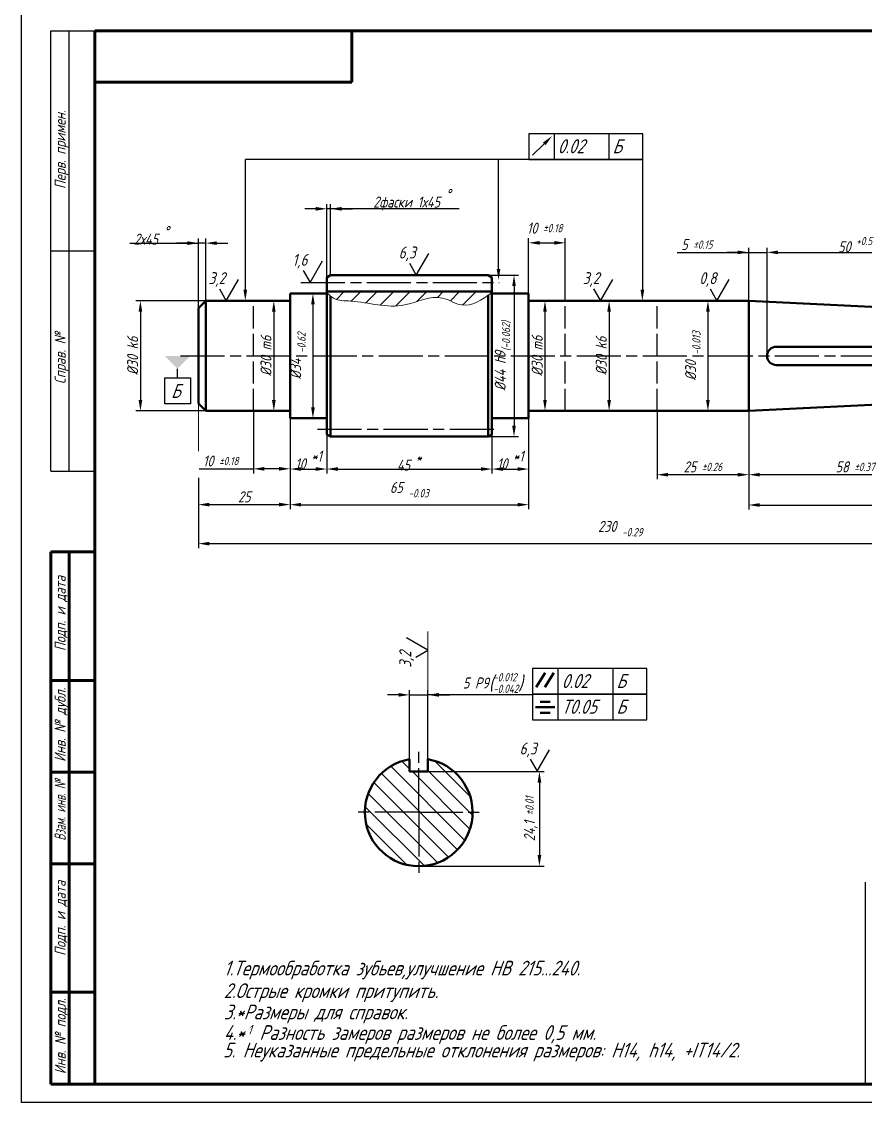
# Model space of a CAD drawing. Header units: millimetres. Extents: x 5133 to 6360, y 1254 to 2395.
# Drawn here: x 5136.1 to 5366.1, y 1253.9 to 1548.4 of the extents above; entities that cross this region are included whole.
import ezdxf
from ezdxf.enums import TextEntityAlignment as Align

# ---------------------------------------------------------------- set-up
doc = ezdxf.new("R2010")
doc.units = ezdxf.units.MM
for name, pattern in [('AM_ISO02W050', [7.5, 6, -1.5]), ('AM_ISO08W050', [18, 12, -1.5, 3, -1.5]), ('Amconstr', [9999, 9999, 0])]:
    doc.linetypes.add(name, pattern=pattern)
for name, color, linetype, lineweight in [('AM_0', 7, 'Continuous', 50), ('AM_5', 3, 'Continuous', 25), ('AM_7', 4, 'AM_ISO08W050', 25), ('AM_8', 1, 'Continuous', 25), ('AM_CL', 1, 'Amconstr', 25), ('AM_HID', 30, 'AM_ISO02W050', 25), ('AM_VIS', 7, 'Continuous', 50)]:
    doc.layers.add(name, color=color, linetype=linetype, lineweight=lineweight)
doc.styles.add('GOST', font='GOST.shx', dxfattribs={"oblique": 15})
doc.dimstyles.new('GOST', dxfattribs={"dimscale": 0, "dimtxt": 3, "dimasz": 3, "dimexe": 1.25, "dimexo": 0, "dimtad": 1, "dimtoh": 1, "dimdec": 3, "dimdsep": 46, "dimtxsty": 'GOST', "dimcen": 5, "dimadec": 3, "dimazin": 2, "dimtfac": 1, "dimtdec": 4, "dimtmove": 1, "dimatfit": 3, "dimfxl": 0, "dimtolj": 1, "dimtzin": 0, "dimarcsym": 0})

# ---------------------------------------------------------------- blocks, each defined once
blk = doc.blocks.new('*D49')
at = {"color": 0, "lineweight": -2}
for p, q in [((5209.27, 1440.27), (5209.27, 1415.47)), ((5274.27, 1440.27), (5274.27, 1415.47)), ((5212.27, 1416.72), (5271.27, 1416.72))]:
    blk.add_line(p, q, dxfattribs=at)
at = {"color": 0, "lineweight": 20}
for points in [[(5212.27, 1417.22), (5212.27, 1416.22), (5209.27, 1416.72)], [(5271.27, 1417.22), (5271.27, 1416.22), (5274.27, 1416.72)]]:
    blk.add_solid(points, dxfattribs=at)
at = {"layer": 'Defpoints', "color": 0, "lineweight": 20}
for p in [(5209.27, 1440.27), (5274.27, 1440.27), (5274.27, 1416.72)]:
    blk.add_point(p, dxfattribs=at)
at = {"color": 0, "lineweight": 20, "insert": (5241.77, 1420.82), "char_height": 3, "attachment_point": 5, "style": 'GOST'}
blk.add_mtext('\\A1;\\A1;65 \\H.75x;\\S^ -0.03;\\H1.33x; ', dxfattribs=at)
blk = doc.blocks.new('*D50')
at = {"color": 0, "lineweight": -2}
for p, q in [((5209.27, 1440.27), (5209.27, 1425.18)), ((5219.27, 1435.89), (5219.27, 1425.18)), ((5212.27, 1426.43), (5216.27, 1426.43))]:
    blk.add_line(p, q, dxfattribs=at)
at = {"color": 0, "lineweight": 20}
for points in [[(5212.27, 1426.93), (5212.27, 1425.93), (5209.27, 1426.43)], [(5216.27, 1426.93), (5216.27, 1425.93), (5219.27, 1426.43)]]:
    blk.add_solid(points, dxfattribs=at)
at = {"layer": 'Defpoints', "color": 0, "lineweight": 20}
for p in [(5209.27, 1440.27), (5219.27, 1435.89), (5219.27, 1426.43)]:
    blk.add_point(p, dxfattribs=at)
at = {"color": 0, "lineweight": 20, "insert": (5214.27, 1428.9), "char_height": 3, "attachment_point": 5, "style": 'GOST'}
blk.add_mtext('\\A1;\\A1;10 \\S*1^ ;', dxfattribs=at)
blk = doc.blocks.new('*D51')
at = {"color": 0, "lineweight": -2}
for p, q in [((5219.27, 1435.89), (5219.27, 1425.18)), ((5264.27, 1435.89), (5264.27, 1425.18)), ((5222.27, 1426.43), (5261.27, 1426.43))]:
    blk.add_line(p, q, dxfattribs=at)
at = {"color": 0, "lineweight": 20}
for points in [[(5222.27, 1426.93), (5222.27, 1425.93), (5219.27, 1426.43)], [(5261.27, 1426.93), (5261.27, 1425.93), (5264.27, 1426.43)]]:
    blk.add_solid(points, dxfattribs=at)
at = {"layer": 'Defpoints', "color": 0, "lineweight": 20}
for p in [(5219.27, 1435.89), (5264.27, 1435.89), (5264.27, 1426.43)]:
    blk.add_point(p, dxfattribs=at)
at = {"color": 0, "lineweight": 20, "insert": (5241.77, 1428.55), "char_height": 3, "attachment_point": 5, "style": 'GOST'}
blk.add_mtext('\\A1;\\A1;45 \\S*^ ;', dxfattribs=at)
blk = doc.blocks.new('*D52')
at = {"color": 0, "lineweight": -2}
for p, q in [((5274.27, 1440.27), (5274.27, 1425.18)), ((5264.27, 1435.89), (5264.27, 1425.18)), ((5267.27, 1426.43), (5271.27, 1426.43))]:
    blk.add_line(p, q, dxfattribs=at)
at = {"color": 0, "lineweight": 20}
for points in [[(5267.27, 1426.93), (5267.27, 1425.93), (5264.27, 1426.43)], [(5271.27, 1426.93), (5271.27, 1425.93), (5274.27, 1426.43)]]:
    blk.add_solid(points, dxfattribs=at)
at = {"layer": 'Defpoints', "color": 0, "lineweight": 20}
for p in [(5274.27, 1440.27), (5264.27, 1435.89), (5274.27, 1426.43)]:
    blk.add_point(p, dxfattribs=at)
at = {"color": 0, "lineweight": 20, "insert": (5269.27, 1428.9), "char_height": 3, "attachment_point": 5, "style": 'GOST'}
blk.add_mtext('\\A1;\\A1;10 \\S*1^ ;', dxfattribs=at)
blk = doc.blocks.new('*D53')
at = {"color": 0, "lineweight": -2}
for p, q in [((5209.27, 1440.27), (5209.27, 1415.49)), ((5184.27, 1424.02), (5184.27, 1415.49)), ((5187.27, 1416.74), (5206.27, 1416.74))]:
    blk.add_line(p, q, dxfattribs=at)
at = {"color": 0, "lineweight": 20}
for points in [[(5187.27, 1417.24), (5187.27, 1416.24), (5184.27, 1416.74)], [(5206.27, 1417.24), (5206.27, 1416.24), (5209.27, 1416.74)]]:
    blk.add_solid(points, dxfattribs=at)
at = {"layer": 'Defpoints', "color": 0, "lineweight": 20}
for p in [(5209.27, 1440.27), (5184.27, 1424.02), (5209.27, 1416.74)]:
    blk.add_point(p, dxfattribs=at)
at = {"color": 0, "lineweight": 20, "insert": (5196.77, 1418.86), "char_height": 3, "attachment_point": 5, "style": 'GOST'}
blk.add_mtext('\\A1;25', dxfattribs=at)
blk = doc.blocks.new('*D54')
at = {"color": 0, "lineweight": -2}
for p, q in [((5414.27, 1451.27), (5414.27, 1404.85)), ((5184.27, 1424.02), (5184.27, 1404.85)), ((5187.27, 1406.1), (5411.27, 1406.1))]:
    blk.add_line(p, q, dxfattribs=at)
at = {"color": 0, "lineweight": 20}
for points in [[(5187.27, 1406.6), (5187.27, 1405.6), (5184.27, 1406.1)], [(5411.27, 1406.6), (5411.27, 1405.6), (5414.27, 1406.1)]]:
    blk.add_solid(points, dxfattribs=at)
at = {"layer": 'Defpoints', "color": 0, "lineweight": 20}
for p in [(5414.27, 1451.27), (5184.27, 1424.02), (5414.27, 1406.1)]:
    blk.add_point(p, dxfattribs=at)
at = {"color": 0, "lineweight": 20, "insert": (5299.27, 1410.2), "char_height": 3, "attachment_point": 5, "style": 'GOST'}
blk.add_mtext('\\A1;\\A1;230 \\H.75x;\\S^ -0.29;\\H1.33x; ', dxfattribs=at)
blk = doc.blocks.new('*D55')
at = {"color": 0, "lineweight": -2}
for p, q in [((5414.27, 1451.27), (5414.27, 1415.38)), ((5334.27, 1442.27), (5334.27, 1415.38)), ((5337.27, 1416.63), (5411.27, 1416.63))]:
    blk.add_line(p, q, dxfattribs=at)
at = {"color": 0, "lineweight": 20}
for points in [[(5337.27, 1417.13), (5337.27, 1416.13), (5334.27, 1416.63)], [(5411.27, 1417.13), (5411.27, 1416.13), (5414.27, 1416.63)]]:
    blk.add_solid(points, dxfattribs=at)
at = {"layer": 'Defpoints', "color": 0, "lineweight": 20}
for p in [(5414.27, 1451.27), (5334.27, 1442.27), (5414.27, 1416.63)]:
    blk.add_point(p, dxfattribs=at)
at = {"color": 0, "lineweight": 20, "insert": (5374.27, 1418.75), "char_height": 3, "attachment_point": 5, "style": 'GOST'}
blk.add_mtext('\\A1;\\A1;80 \\H.75x;%%p0.37\\H1.33x; ', dxfattribs=at)
blk = doc.blocks.new('*D56')
at = {"color": 0, "lineweight": -2}
for p, q in [((5392.27, 1445.17), (5392.27, 1423.64)), ((5334.27, 1442.27), (5334.27, 1423.64)), ((5389.27, 1424.89), (5337.27, 1424.89))]:
    blk.add_line(p, q, dxfattribs=at)
at = {"color": 0, "lineweight": 20}
for points in [[(5337.27, 1425.39), (5337.27, 1424.39), (5334.27, 1424.89)], [(5389.27, 1425.39), (5389.27, 1424.39), (5392.27, 1424.89)]]:
    blk.add_solid(points, dxfattribs=at)
at = {"layer": 'Defpoints', "color": 0, "lineweight": 20}
for p in [(5392.27, 1445.17), (5334.27, 1442.27), (5334.27, 1424.89)]:
    blk.add_point(p, dxfattribs=at)
at = {"color": 0, "lineweight": 20, "insert": (5363.27, 1427.02), "char_height": 3, "attachment_point": 5, "style": 'GOST'}
blk.add_mtext('\\A1;\\A1;58 \\H.75x;%%p0.37\\H1.33x; ', dxfattribs=at)
blk = doc.blocks.new('*D57')
at = {"color": 0, "lineweight": -2}
for p, q in [((5314.77, 1485.47), (5334.27, 1485.47)), ((5331.27, 1485.47), (5328.27, 1485.47)), ((5334.27, 1472.27), (5334.27, 1486.72)), ((5334.27, 1485.47), (5339.27, 1485.47)), ((5334.27, 1485.47), (5339.27, 1485.47)), ((5339.27, 1457.27), (5339.27, 1486.72)), ((5342.27, 1485.47), (5345.27, 1485.47))]:
    blk.add_line(p, q, dxfattribs=at)
at = {"color": 0, "lineweight": 20}
for points in [[(5331.27, 1485.97), (5331.27, 1484.97), (5334.27, 1485.47)], [(5342.27, 1485.97), (5342.27, 1484.97), (5339.27, 1485.47)]]:
    blk.add_solid(points, dxfattribs=at)
at = {"layer": 'Defpoints', "color": 0, "lineweight": 20}
for p in [(5339.27, 1485.47), (5334.27, 1472.27), (5339.27, 1457.27)]:
    blk.add_point(p, dxfattribs=at)
at = {"color": 0, "lineweight": 20, "insert": (5320.13, 1487.59), "char_height": 3, "attachment_point": 5, "style": 'GOST'}
blk.add_mtext('\\A1;\\A1;5 \\H.75x;%%p0.15\\H1.33x; ', dxfattribs=at)
blk = doc.blocks.new('*D58')
at = {"color": 0, "lineweight": -2}
for p, q in [((5339.27, 1457.27), (5339.27, 1486.71)), ((5342.27, 1485.46), (5384.27, 1485.46)), ((5387.27, 1457.27), (5387.27, 1486.71))]:
    blk.add_line(p, q, dxfattribs=at)
at = {"color": 0, "lineweight": 20}
for points in [[(5342.27, 1485.96), (5342.27, 1484.96), (5339.27, 1485.46)], [(5384.27, 1485.96), (5384.27, 1484.96), (5387.27, 1485.46)]]:
    blk.add_solid(points, dxfattribs=at)
at = {"layer": 'Defpoints', "color": 0, "lineweight": 20}
for p in [(5387.27, 1485.46), (5339.27, 1457.27), (5387.27, 1457.27)]:
    blk.add_point(p, dxfattribs=at)
at = {"color": 0, "lineweight": 20, "insert": (5363.27, 1487.59), "char_height": 3, "attachment_point": 5, "style": 'GOST'}
blk.add_mtext('\\A1;\\A1;50 \\H.75x;\\S+0.5^ ;\\H1.33x; ', dxfattribs=at)
blk = doc.blocks.new('*D59')
at = {"color": 0, "lineweight": -2}
for p, q in [((5186.27, 1472.27), (5167.21, 1472.27)), ((5168.46, 1469.27), (5168.46, 1445.27)), ((5186.27, 1442.27), (5167.21, 1442.27))]:
    blk.add_line(p, q, dxfattribs=at)
at = {"color": 0, "lineweight": 20}
for points in [[(5167.96, 1469.27), (5168.96, 1469.27), (5168.46, 1472.27)], [(5167.96, 1445.27), (5168.96, 1445.27), (5168.46, 1442.27)]]:
    blk.add_solid(points, dxfattribs=at)
at = {"layer": 'Defpoints', "color": 0, "lineweight": 20}
for p in [(5186.27, 1472.27), (5168.46, 1442.27), (5186.27, 1442.27)]:
    blk.add_point(p, dxfattribs=at)
at = {"color": 0, "lineweight": 20, "insert": (5166.34, 1457.27), "char_height": 3, "attachment_point": 5, "rotation": 90, "style": 'GOST'}
blk.add_mtext('\\A1;\\A1;%%c30 k6 ', dxfattribs=at)
blk = doc.blocks.new('*D60')
at = {"color": 0, "lineweight": -2}
for p, q in [((5219.27, 1474.27), (5214.23, 1474.27)), ((5215.48, 1471.27), (5215.48, 1443.27)), ((5219.27, 1440.27), (5214.23, 1440.27))]:
    blk.add_line(p, q, dxfattribs=at)
at = {"color": 0, "lineweight": 20}
for points in [[(5214.98, 1471.27), (5215.98, 1471.27), (5215.48, 1474.27)], [(5214.98, 1443.27), (5215.98, 1443.27), (5215.48, 1440.27)]]:
    blk.add_solid(points, dxfattribs=at)
at = {"layer": 'Defpoints', "color": 0, "lineweight": 20}
for p in [(5219.27, 1474.27), (5215.48, 1440.27), (5219.27, 1440.27)]:
    blk.add_point(p, dxfattribs=at)
at = {"color": 0, "lineweight": 20, "insert": (5211.38, 1457.27), "char_height": 3, "attachment_point": 5, "rotation": 90, "style": 'GOST'}
blk.add_mtext('\\A1;\\A1;%%c34 \\H.75x;\\S^ -0.62;\\H1.33x; ', dxfattribs=at)
blk = doc.blocks.new('*D61')
at = {"color": 0, "lineweight": -2}
for p, q in [((5199.27, 1442.27), (5199.27, 1425.24)), ((5209.27, 1442.27), (5209.27, 1425.24)), ((5184.46, 1426.49), (5199.27, 1426.49)), ((5206.27, 1426.49), (5202.27, 1426.49))]:
    blk.add_line(p, q, dxfattribs=at)
at = {"color": 0, "lineweight": 20}
for points in [[(5202.27, 1426.99), (5202.27, 1425.99), (5199.27, 1426.49)], [(5206.27, 1426.99), (5206.27, 1425.99), (5209.27, 1426.49)]]:
    blk.add_solid(points, dxfattribs=at)
at = {"layer": 'Defpoints', "color": 0, "lineweight": 20}
for p in [(5199.27, 1442.27), (5209.27, 1442.27), (5199.27, 1426.49)]:
    blk.add_point(p, dxfattribs=at)
at = {"color": 0, "lineweight": 20, "insert": (5190.34, 1428.61), "char_height": 3, "attachment_point": 5, "style": 'GOST'}
blk.add_mtext('\\A1;\\A1;10 \\H.75x;%%p0.18\\H1.33x; ', dxfattribs=at)
blk = doc.blocks.new('*D62')
at = {"color": 0, "lineweight": -2}
for p, q in [((5209.27, 1472.27), (5203.57, 1472.27)), ((5204.82, 1469.27), (5204.82, 1445.27)), ((5209.27, 1442.27), (5203.57, 1442.27))]:
    blk.add_line(p, q, dxfattribs=at)
at = {"color": 0, "lineweight": 20}
for points in [[(5204.32, 1469.27), (5205.32, 1469.27), (5204.82, 1472.27)], [(5204.32, 1445.27), (5205.32, 1445.27), (5204.82, 1442.27)]]:
    blk.add_solid(points, dxfattribs=at)
at = {"layer": 'Defpoints', "color": 0, "lineweight": 20}
for p in [(5209.27, 1472.27), (5204.82, 1442.27), (5209.27, 1442.27)]:
    blk.add_point(p, dxfattribs=at)
at = {"color": 0, "lineweight": 20, "insert": (5202.69, 1457.27), "char_height": 3, "attachment_point": 5, "rotation": 90, "style": 'GOST'}
blk.add_mtext('\\A1;\\A1;%%c30 m6 ', dxfattribs=at)
blk = doc.blocks.new('*D64')
at = {"color": 0, "lineweight": -2}
for p, q in [((5274.27, 1472.27), (5279.98, 1472.27)), ((5278.73, 1469.27), (5278.73, 1445.27)), ((5274.27, 1442.27), (5279.98, 1442.27))]:
    blk.add_line(p, q, dxfattribs=at)
at = {"color": 0, "lineweight": 20}
for points in [[(5278.23, 1469.27), (5279.23, 1469.27), (5278.73, 1472.27)], [(5278.23, 1445.27), (5279.23, 1445.27), (5278.73, 1442.27)]]:
    blk.add_solid(points, dxfattribs=at)
at = {"layer": 'Defpoints', "color": 0, "lineweight": 20}
for p in [(5274.27, 1472.27), (5274.27, 1442.27), (5278.73, 1442.27)]:
    blk.add_point(p, dxfattribs=at)
at = {"color": 0, "lineweight": 20, "insert": (5276.6, 1457.27), "char_height": 3, "attachment_point": 5, "rotation": 90, "style": 'GOST'}
blk.add_mtext('\\A1;\\A1;%%c30 m6 ', dxfattribs=at)
blk = doc.blocks.new('*D63')
at = {"color": 0, "lineweight": -2}
for p, q in [((5274.27, 1474.27), (5274.27, 1489.32)), ((5277.27, 1488.07), (5281.27, 1488.07)), ((5284.27, 1472.27), (5284.27, 1489.32))]:
    blk.add_line(p, q, dxfattribs=at)
at = {"color": 0, "lineweight": 20}
for points in [[(5277.27, 1488.57), (5277.27, 1487.57), (5274.27, 1488.07)], [(5281.27, 1488.57), (5281.27, 1487.57), (5284.27, 1488.07)]]:
    blk.add_solid(points, dxfattribs=at)
at = {"layer": 'Defpoints', "color": 0, "lineweight": 20}
for p in [(5284.27, 1488.07), (5274.27, 1474.27), (5284.27, 1472.27)]:
    blk.add_point(p, dxfattribs=at)
at = {"color": 0, "lineweight": 20, "insert": (5278.65, 1492.07), "char_height": 3, "attachment_point": 5, "style": 'GOST'}
blk.add_mtext('\\A1;\\A1;10 \\H.75x;%%p0.18\\H1.33x; ', dxfattribs=at)
blk = doc.blocks.new('*D66')
at = {"color": 0, "lineweight": -2}
for p, q in [((5309.27, 1442.27), (5309.27, 1423.64)), ((5334.27, 1442.27), (5334.27, 1423.64)), ((5331.27, 1424.89), (5312.27, 1424.89))]:
    blk.add_line(p, q, dxfattribs=at)
at = {"color": 0, "lineweight": 20}
for points in [[(5312.27, 1425.39), (5312.27, 1424.39), (5309.27, 1424.89)], [(5331.27, 1425.39), (5331.27, 1424.39), (5334.27, 1424.89)]]:
    blk.add_solid(points, dxfattribs=at)
at = {"layer": 'Defpoints', "color": 0, "lineweight": 20}
for p in [(5309.27, 1442.27), (5334.27, 1442.27), (5309.27, 1424.89)]:
    blk.add_point(p, dxfattribs=at)
at = {"color": 0, "lineweight": 20, "insert": (5321.77, 1427.02), "char_height": 3, "attachment_point": 5, "style": 'GOST'}
blk.add_mtext('\\A1;\\A1;25 \\H.75x;%%p0.26\\H1.33x; ', dxfattribs=at)
blk = doc.blocks.new('*D67')
at = {"color": 0, "lineweight": -2}
for p, q in [((5284.27, 1472.27), (5297.46, 1472.27)), ((5296.21, 1469.27), (5296.21, 1445.27)), ((5284.27, 1442.27), (5297.46, 1442.27))]:
    blk.add_line(p, q, dxfattribs=at)
at = {"color": 0, "lineweight": 20}
for points in [[(5295.71, 1469.27), (5296.71, 1469.27), (5296.21, 1472.27)], [(5295.71, 1445.27), (5296.71, 1445.27), (5296.21, 1442.27)]]:
    blk.add_solid(points, dxfattribs=at)
at = {"layer": 'Defpoints', "color": 0, "lineweight": 20}
for p in [(5284.27, 1472.27), (5284.27, 1442.27), (5296.21, 1442.27)]:
    blk.add_point(p, dxfattribs=at)
at = {"color": 0, "lineweight": 20, "insert": (5294.08, 1457.27), "char_height": 3, "attachment_point": 5, "rotation": 90, "style": 'GOST'}
blk.add_mtext('\\A1;\\A1;%%c30 k6 ', dxfattribs=at)
blk = doc.blocks.new('*D68')
at = {"color": 0, "lineweight": -2}
for p, q in [((5334.27, 1472.27), (5321.89, 1472.27)), ((5323.14, 1469.27), (5323.14, 1445.27)), ((5334.27, 1442.27), (5321.89, 1442.27))]:
    blk.add_line(p, q, dxfattribs=at)
at = {"color": 0, "lineweight": 20}
for points in [[(5322.64, 1469.27), (5323.64, 1469.27), (5323.14, 1472.27)], [(5322.64, 1445.27), (5323.64, 1445.27), (5323.14, 1442.27)]]:
    blk.add_solid(points, dxfattribs=at)
at = {"layer": 'Defpoints', "color": 0, "lineweight": 20}
for p in [(5334.27, 1472.27), (5323.14, 1442.27), (5334.27, 1442.27)]:
    blk.add_point(p, dxfattribs=at)
at = {"color": 0, "lineweight": 20, "insert": (5319.04, 1457.27), "char_height": 3, "attachment_point": 5, "rotation": 90, "style": 'GOST'}
blk.add_mtext('\\A1;\\A1;%%c30 \\H.75x;\\S^ -0.013;\\H1.33x; ', dxfattribs=at)
blk = doc.blocks.new('*D73')
at = {"color": 0, "lineweight": -2}
for p, q in [((5263.27, 1479.27), (5271.54, 1479.27)), ((5270.29, 1476.27), (5270.29, 1438.27)), ((5263.27, 1435.27), (5271.54, 1435.27))]:
    blk.add_line(p, q, dxfattribs=at)
at = {"color": 0, "lineweight": 20}
for points in [[(5269.79, 1476.27), (5270.79, 1476.27), (5270.29, 1479.27)], [(5269.79, 1438.27), (5270.79, 1438.27), (5270.29, 1435.27)]]:
    blk.add_solid(points, dxfattribs=at)
at = {"layer": 'Defpoints', "color": 0, "lineweight": 20}
for p in [(5263.27, 1479.27), (5263.27, 1435.27), (5270.29, 1435.27)]:
    blk.add_point(p, dxfattribs=at)
at = {"color": 0, "lineweight": 20, "insert": (5267.14, 1457.27), "char_height": 3, "attachment_point": 5, "rotation": 90, "style": 'GOST'}
blk.add_mtext('\\A1;\\A1;%%c44 h9\\H.75x;\\S^ (-0.062);\\H1.33x;\\H1.67x; \\H.60x; ', dxfattribs=at)
blk = doc.blocks.new('*D74')
at = {"color": 0, "lineweight": -2}
for p, q in [((5216.27, 1497.34), (5213.27, 1497.34)), ((5219.27, 1478.66), (5219.27, 1498.59)), ((5220.27, 1497.34), (5219.27, 1497.34)), ((5220.27, 1497.34), (5219.27, 1497.34)), ((5220.27, 1479.27), (5220.27, 1498.59)), ((5255.35, 1497.34), (5220.27, 1497.34)), ((5223.27, 1497.34), (5226.27, 1497.34))]:
    blk.add_line(p, q, dxfattribs=at)
at = {"color": 0, "lineweight": 20}
for points in [[(5216.27, 1497.84), (5216.27, 1496.84), (5219.27, 1497.34)], [(5223.27, 1497.84), (5223.27, 1496.84), (5220.27, 1497.34)]]:
    blk.add_solid(points, dxfattribs=at)
at = {"layer": 'Defpoints', "color": 0, "lineweight": 20}
for p in [(5219.27, 1497.34), (5219.27, 1478.66), (5220.27, 1479.27)]:
    blk.add_point(p, dxfattribs=at)
at = {"color": 0, "lineweight": 20, "insert": (5242.48, 1499.84), "char_height": 3, "attachment_point": 5, "style": 'GOST'}
blk.add_mtext('\\A1;\\A1;2фаски 1х45 \\S°^ ;', dxfattribs=at)
blk = doc.blocks.new('*D75')
at = {"color": 0, "lineweight": -2}
for p, q in [((5165.56, 1487.99), (5184.27, 1487.99)), ((5181.27, 1487.99), (5178.27, 1487.99)), ((5184.27, 1470.27), (5184.27, 1489.24)), ((5186.27, 1487.99), (5184.27, 1487.99)), ((5186.27, 1487.99), (5184.27, 1487.99)), ((5186.27, 1472.27), (5186.27, 1489.24)), ((5189.27, 1487.99), (5192.27, 1487.99))]:
    blk.add_line(p, q, dxfattribs=at)
at = {"color": 0, "lineweight": 20}
for points in [[(5181.27, 1488.49), (5181.27, 1487.49), (5184.27, 1487.99)], [(5189.27, 1488.49), (5189.27, 1487.49), (5186.27, 1487.99)]]:
    blk.add_solid(points, dxfattribs=at)
at = {"layer": 'Defpoints', "color": 0, "lineweight": 20}
for p in [(5184.27, 1487.99), (5184.27, 1470.27), (5186.27, 1472.27)]:
    blk.add_point(p, dxfattribs=at)
at = {"color": 0, "lineweight": 20, "insert": (5171.46, 1490.12), "char_height": 3, "attachment_point": 5, "style": 'GOST'}
blk.add_mtext('\\A1;\\A1;2х45 \\S°^ ;', dxfattribs=at)
blk = doc.blocks.new('*D76')
at = {"color": 0, "lineweight": -2}
for p, q in [((5246.82, 1344), (5278.47, 1344)), ((5277.22, 1341), (5277.22, 1321.22)), ((5244.32, 1318.22), (5278.47, 1318.22))]:
    blk.add_line(p, q, dxfattribs=at)
at = {"color": 0, "lineweight": 20}
for points in [[(5276.72, 1341), (5277.72, 1341), (5277.22, 1344)], [(5276.72, 1321.22), (5277.72, 1321.22), (5277.22, 1318.22)]]:
    blk.add_solid(points, dxfattribs=at)
at = {"layer": 'Defpoints', "color": 0, "lineweight": 20}
for p in [(5246.82, 1344), (5244.32, 1318.22), (5277.22, 1318.22)]:
    blk.add_point(p, dxfattribs=at)
at = {"color": 0, "lineweight": 20, "insert": (5274.87, 1331.11), "char_height": 3, "attachment_point": 5, "rotation": 90, "style": 'GOST'}
blk.add_mtext('\\A1;\\A1;24,1 \\H.75x;%%p0.01\\H1.33x; ', dxfattribs=at)
blk = doc.blocks.new('*D77')
at = {"color": 0, "lineweight": -2}
for p, q in [((5238.82, 1364.9), (5235.82, 1364.9)), ((5241.82, 1347.36), (5241.82, 1366.15)), ((5241.82, 1364.9), (5246.82, 1364.9)), ((5241.82, 1364.9), (5246.82, 1364.9)), ((5246.82, 1347.36), (5246.82, 1366.15)), ((5275.27, 1364.9), (5246.82, 1364.9)), ((5249.82, 1364.9), (5252.82, 1364.9))]:
    blk.add_line(p, q, dxfattribs=at)
at = {"color": 0, "lineweight": 20}
for points in [[(5238.82, 1365.4), (5238.82, 1364.4), (5241.82, 1364.9)], [(5249.82, 1365.4), (5249.82, 1364.4), (5246.82, 1364.9)]]:
    blk.add_solid(points, dxfattribs=at)
at = {"layer": 'Defpoints', "color": 0, "lineweight": 20}
for p in [(5246.82, 1364.9), (5241.82, 1347.36), (5246.82, 1347.36)]:
    blk.add_point(p, dxfattribs=at)
at = {"color": 0, "lineweight": 20, "insert": (5264.5, 1368.13), "char_height": 3, "attachment_point": 5, "style": 'GOST'}
blk.add_mtext('\\A1;\\A1;5 P9\\H1.33x;(\\H.75x;\\H.75x;\\S-0.012^ -0.042;\\H1.33x;\\H1.33x;)\\H.75x; ', dxfattribs=at)

msp = doc.modelspace()

# ---------------------------------------------------------------- hatches: boundary and pattern name
at = {"lineweight": 20}
h = msp.add_hatch(dxfattribs=at)
h.set_pattern_fill('ANSI31', color=5, style=0)
h.set_pattern_definition([(45, (0, 22.4473), (-2.245064, 2.245064), [])])
edge = h.paths.add_edge_path()
edge.add_spline(control_points=[(5219.2708, 1474.46406), (5219.85899, 1473.91418), (5221.62069, 1472.26725), (5229.32828, 1472.36514), (5238.97098, 1469.01629), (5249.29283, 1474.87301), (5257.05998, 1469.50399), (5261.51373, 1472.58423), (5264.2708, 1474.49103)], knot_values=[0, 0, 0, 0, 2.355667905, 7.05549437, 21.766303872, 32.337674532, 37.836424027, 46.771728753, 46.771728753, 46.771728753, 46.771728753], degree=3, periodic=0)
edge.add_line((5264.2708, 1474.49103), (5264.2708, 1474.77297))
edge.add_line((5264.2708, 1474.77297), (5219.2708, 1474.77297))
edge.add_line((5219.2708, 1474.77297), (5219.2708, 1474.46406))
h = msp.add_hatch(dxfattribs=at)
h.set_pattern_fill('ANSI31', color=5, angle=90, style=0)
h.set_pattern_definition([(135, (-342.6384, -582.7567), (-2.245064, -2.245064), [])])
h.paths.add_polyline_path([(5246.82414, 1347.35998), (5246.82414, 1343.99518), (5244.32414, 1343.99518), (5244.32414, 1332.89518), (5259.00339, 1332.89518, 0.364930385)])
h.paths.add_polyline_path([(5229.64488, 1332.89518), (5244.32414, 1332.89518), (5244.32414, 1343.99518), (5241.82414, 1343.99518), (5241.82414, 1347.35998, 0.364930385)])
h.paths.add_polyline_path([(5244.32414, 1332.89518), (5229.64488, 1332.89518, 0.414213562), (5244.32414, 1318.21593)])
h.paths.add_polyline_path([(5244.32414, 1332.89518), (5244.32414, 1318.21593, 0.414213562), (5259.00339, 1332.89518)])

# ---------------------------------------------------------------- linework, layer by layer
at = {"color": 1, "lineweight": 25}
for p, q in [((5136.07034, 1253.85127), (5136.07034, 1550.85127)), ((5556.07034, 1253.85127), (5136.07034, 1253.85127))]:
    msp.add_line(p, q, dxfattribs=at)
at = {"color": 7, "lineweight": 30}
for p, q in [((5144.07034, 1545.85127), (5156.07034, 1545.85127)), ((5144.07034, 1425.85127), (5144.07034, 1545.85127)), ((5149.07034, 1425.85127), (5149.07034, 1545.85127)), ((5156.07034, 1545.85127), (5156.07034, 1425.85127)), ((5144.07034, 1485.85127), (5156.07034, 1485.85127)), ((5144.07034, 1425.85127), (5156.07034, 1425.85127)), ((5366.07034, 1258.85735), (5366.07034, 1313.85735))]:
    msp.add_line(p, q, dxfattribs=at)
at = {"color": 7, "lineweight": 60}
for p, q in [((5156.07034, 1258.85127), (5156.07034, 1545.85127)), ((5156.07034, 1545.85127), (5551.07034, 1545.85127)), ((5226.07034, 1545.85127), (5226.07034, 1531.85127)), ((5226.07034, 1531.85127), (5156.07034, 1531.85127)), ((5156.07034, 1403.85127), (5144.07034, 1403.85127)), ((5144.07034, 1258.85127), (5144.07034, 1403.85127)), ((5149.07034, 1258.85127), (5149.07034, 1403.85127)), ((5156.07034, 1403.85127), (5156.07034, 1258.85127)), ((5156.07034, 1368.85127), (5144.07034, 1368.85127)), ((5156.07034, 1343.85127), (5144.07034, 1343.85127)), ((5156.07034, 1318.85127), (5144.07034, 1318.85127)), ((5156.07034, 1283.85127), (5144.07034, 1283.85127)), ((5156.07034, 1258.85127), (5144.07034, 1258.85127)), ((5551.07034, 1258.85127), (5156.07034, 1258.85127))]:
    msp.add_line(p, q, dxfattribs=at)
at = {"color": 1, "linetype": 'Continuous', "lineweight": 25}
for p, q in [((5243.66191, 1479.27297), (5247.03941, 1485.12297)), ((5214.70254, 1477.27297), (5218.08004, 1483.12297)), ((5241.78552, 1482.52297), (5243.66191, 1479.27297)), ((5212.82615, 1480.52297), (5214.70254, 1477.27297)), ((5189.96716, 1475.52297), (5191.84355, 1472.27297)), ((5191.84355, 1472.27297), (5195.22105, 1478.12297)), ((5291.97123, 1475.52297), (5293.84762, 1472.27297)), ((5293.84762, 1472.27297), (5297.22512, 1478.12297)), ((5323.72136, 1475.52297), (5325.59775, 1472.27297)), ((5325.59775, 1472.27297), (5328.97525, 1478.12297)), ((5246.82414, 1377.0819), (5240.97413, 1380.4594)), ((5243.57413, 1375.20551), (5246.82414, 1377.0819)), ((5276.61071, 1344.09885), (5279.98821, 1349.94885)), ((5274.73432, 1347.34885), (5276.61071, 1344.09885))]:
    msp.add_line(p, q, dxfattribs=at)
at = {"color": 5, "lineweight": 20}
for p, q in [((5184.2708, 1444.27297), (5184.2708, 1431.33988)), ((5246.82414, 1347.35998), (5246.82414, 1382.19756))]:
    msp.add_line(p, q, dxfattribs=at)
msp.add_spline([(5219.2708, 1474.46406), (5221.1175, 1473.00156), (5225.74635, 1472.1879), (5240.4197, 1471.13868), (5250.82198, 1473.02186), (5255.98821, 1471.13868), (5264.2708, 1474.49103)], degree=3, dxfattribs=at)
at = {"layer": 'AM_0', "color": 5, "lineweight": 25}
msp.add_line((5275.35721, 1511.9227), (5278.54887, 1515.05386), dxfattribs=at)
at = {"layer": 'AM_0', "color": 3, "lineweight": 25}
for p, q in [((5197.06324, 1474.89562), (5197.06324, 1510.77179)), ((5266.07153, 1480.9515), (5266.07153, 1510.77179)), ((5305.42253, 1474.87056), (5305.42253, 1510.77179))]:
    msp.add_line(p, q, dxfattribs=at)
at = {"layer": 'AM_0', "color": 5, "lineweight": 25}
msp.add_solid([(5278.90242, 1514.70031), (5278.19532, 1515.40742), (5280.67019, 1517.17518)], dxfattribs=at)
at = {"layer": 'AM_0', "color": 3, "lineweight": 25}
for points in [[(5265.57153, 1480.9515), (5266.57153, 1480.9515), (5266.07153, 1477.9515)], [(5196.53861, 1475.27297), (5197.53861, 1475.27297), (5197.03861, 1472.27297)], [(5304.77983, 1475.27297), (5305.77983, 1475.27297), (5305.27983, 1472.27297)]]:
    msp.add_solid(points, dxfattribs=at)
at = {"layer": 'AM_5', "color": 5}
for p, q in [((5274.29357, 1517.77179), (5274.29357, 1510.77179)), ((5305.42253, 1517.77179), (5274.29357, 1517.77179)), ((5281.29357, 1510.77179), (5281.29357, 1517.77179)), ((5296.25702, 1510.77179), (5296.25702, 1517.77179)), ((5305.42253, 1510.77179), (5305.42253, 1517.77179)), ((5305.42253, 1510.77179), (5274.29357, 1510.77179)), ((5274.29357, 1510.77179), (5305.42253, 1510.77179)), ((5178.58435, 1453.46276), (5178.58435, 1453.77297)), ((5178.58435, 1451.24138), (5178.58435, 1453.46276)), ((5175.08435, 1451.24138), (5182.08435, 1451.24138)), ((5175.08435, 1444.24138), (5175.08435, 1451.24138)), ((5182.08435, 1451.24138), (5182.08435, 1444.24138)), ((5182.08435, 1444.24138), (5175.08435, 1444.24138)), ((5275.37109, 1372.05075), (5275.37109, 1365.05075)), ((5306.50006, 1372.05075), (5275.37109, 1372.05075)), ((5282.37109, 1365.05075), (5282.37109, 1372.05075)), ((5297.33455, 1365.05075), (5297.33455, 1372.05075)), ((5306.50006, 1365.05075), (5306.50006, 1372.05075)), ((5275.37109, 1365.05075), (5275.37109, 1358.05075)), ((5306.50006, 1365.05075), (5275.37109, 1365.05075)), ((5275.37109, 1365.05075), (5306.50006, 1365.05075)), ((5282.37109, 1358.05075), (5282.37109, 1365.05075)), ((5297.33455, 1358.05075), (5297.33455, 1365.05075)), ((5306.50006, 1358.05075), (5306.50006, 1365.05075)), ((5275.37109, 1358.05075), (5306.50006, 1358.05075))]:
    msp.add_line(p, q, dxfattribs=at)
msp.add_trace([(5175.08435, 1457.27297), (5178.58435, 1453.77297), (5182.08435, 1457.27297)], dxfattribs=at)
at = {"layer": 'AM_7'}
for p, q in [((5212.19446, 1477.27297), (5266.21743, 1477.27297)), ((5179.40432, 1457.27297), (5417.32347, 1457.27297)), ((5216.75453, 1437.27297), (5266.21743, 1437.27297)), ((5244.32414, 1332.89518), (5244.32414, 1350.89518)), ((5244.32414, 1332.89518), (5226.32414, 1332.89518)), ((5244.32414, 1332.89518), (5244.32414, 1314.89518)), ((5244.32414, 1332.89518), (5262.32414, 1332.89518))]:
    msp.add_line(p, q, dxfattribs=at)
at = {"layer": 'AM_CL', "color": 3}
msp.add_line((5305.42253, 1510.77179), (5197.06324, 1510.77179), dxfattribs=at)
at = {"layer": 'AM_HID'}
for p, q in [((5199.2708, 1442.27297), (5199.2708, 1472.27297)), ((5284.2708, 1442.27297), (5284.2708, 1472.27297)), ((5309.2708, 1442.27297), (5309.2708, 1472.27297))]:
    msp.add_line(p, q, dxfattribs=at)
at = {"layer": 'AM_VIS'}
for p, q in [((5219.2708, 1478.6582), (5220.2708, 1479.27297)), ((5219.2708, 1435.88774), (5219.2708, 1478.6582)), ((5263.2708, 1479.27297), (5220.2708, 1479.27297)), ((5263.2708, 1479.27297), (5264.2708, 1478.6582)), ((5264.2708, 1476.2254), (5264.2708, 1478.6582)), ((5219.2708, 1475.32613), (5219.2708, 1476.2254)), ((5264.2708, 1475.32613), (5264.2708, 1476.2254)), ((5209.2708, 1440.27297), (5209.2708, 1474.27297)), ((5209.2708, 1474.27297), (5219.2708, 1474.27297)), ((5219.2708, 1474.77297), (5264.2708, 1474.77297)), ((5220.2708, 1473.5752), (5220.2708, 1435.27297)), ((5263.2708, 1473.80363), (5263.2708, 1435.27297)), ((5264.2708, 1475.32613), (5264.2708, 1435.88774)), ((5264.2708, 1474.27297), (5274.2708, 1474.27297)), ((5274.2708, 1474.27297), (5274.2708, 1440.27297)), ((5184.2708, 1470.27297), (5186.2708, 1472.27297)), ((5184.2708, 1444.27297), (5184.2708, 1470.27297)), ((5186.2708, 1442.27297), (5186.2708, 1472.27297)), ((5186.2708, 1472.27297), (5209.2708, 1472.27297)), ((5274.2708, 1472.27297), (5334.2708, 1472.27297)), ((5334.2708, 1442.27297), (5334.2708, 1472.27297)), ((5334.2708, 1472.27297), (5392.2708, 1469.37297)), ((5186.2708, 1442.27297), (5184.2708, 1444.27297)), ((5392.2708, 1445.17297), (5334.2708, 1442.27297)), ((5209.2708, 1442.27297), (5186.2708, 1442.27297)), ((5219.2708, 1440.27297), (5209.2708, 1440.27297)), ((5274.2708, 1440.27297), (5264.2708, 1440.27297)), ((5334.2708, 1442.27297), (5274.2708, 1442.27297)), ((5219.2708, 1435.88774), (5220.2708, 1435.27297)), ((5263.2708, 1435.27297), (5220.2708, 1435.27297)), ((5263.2708, 1435.27297), (5264.2708, 1435.88774)), ((5278.75742, 1370.86197), (5276.31463, 1366.97673)), ((5281.16259, 1370.86197), (5278.71979, 1366.97673)), ((5276.13397, 1361.52561), (5281.42712, 1361.52561)), ((5277.45106, 1363.01137), (5280.11002, 1363.01137)), ((5277.45106, 1360.03984), (5280.11002, 1360.03984)), ((5241.82414, 1343.99518), (5241.82414, 1347.35998)), ((5246.82414, 1347.35998), (5246.82414, 1343.99518)), ((5246.82414, 1343.99518), (5241.82414, 1343.99518))]:
    msp.add_line(p, q, dxfattribs=at)
msp.add_lwpolyline([(5339.2708, 1457.27297), (5339.2708, 1457.27297, 0.414213562), (5341.7708, 1454.77297), (5384.7708, 1454.77297, 0.414213562), (5387.2708, 1457.27297), (5387.2708, 1457.27297, 0.414213562), (5384.7708, 1459.77297), (5341.7708, 1459.77297, 0.414213562)], format="xyb", close=True, dxfattribs=at)
msp.add_arc((5244.32414, 1332.89518), 14.67925, 99.8057506, 80.1942494, dxfattribs=at)

# ---------------------------------------------------------------- texts
at = {"lineweight": 20, "style": 'GOST', "oblique": 15}
for s, p in [('Перв. примен.', (5148.07034, 1513.42177)), ('Справ. №', (5148.07034, 1456.62352)), ('Подп. и дата', (5148.07034, 1387.06411)), ('Инв. № дубл.', (5148.07034, 1356.73161)), ('Подп. и дата', (5148.07034, 1304.01488)), ('Инв. № подл.', (5148.12258, 1271.86388))]:
    msp.add_text(s, height=3, rotation=90, dxfattribs=at).set_placement(p, align=Align.CENTER)
at = {"color": 1, "linetype": 'Continuous', "lineweight": 25, "style": 'GOST', "oblique": 15}
for s, p in [('1,6', (5209.90164, 1481.82297)), ('6,3', (5238.861, 1483.82297)), ('3,2', (5187.04265, 1476.82297)), ('3,2', (5289.04672, 1476.82297)), ('0,8', (5320.79684, 1476.82297)), ('6,3', (5271.80981, 1348.64885))]:
    msp.add_text(s, height=3.25, dxfattribs=at).set_placement(p)
msp.add_text('3,2', height=3.25, rotation=90, dxfattribs=at).set_placement((5242.27413, 1372.30769))
at = {"lineweight": 20, "style": 'GOST', "oblique": 15, "width": 0.8}
msp.add_text('Взам. инв. №', height=3, rotation=90, dxfattribs=at).set_placement((5148.07034, 1333.48072), align=Align.CENTER)
at = {"layer": 'AM_8', "color": 5, "style": 'GOST', "oblique": 20}
for s, height, p in [('0.02', 3.830774, (5282.16793, 1512.46673)), ('Б', 3.83077, (5297.13139, 1512.46673)), ('Б', 3.83077, (5176.81438, 1445.80677)), ('0.02', 3.830774, (5283.24546, 1366.74568)), ('Б', 3.83077, (5298.20892, 1366.74568)), ('Т0.05', 3.830774, (5283.24546, 1359.74568)), ('Б', 3.83077, (5298.20892, 1359.74568)), ('1.Термообработка зубьев,улучшение НВ 215...240.', 4.0223128, (5191.16274, 1288.43123)), ('2.Острые кромки притупить.', 4.0223128, (5191.16274, 1282.27681)), ('3.*Размеры для справок.', 4.0223128, (5191.16274, 1276.47739)), ('4.*  Разность замеров размеров не более 0,5 мм.', 4.0223128, (5191.16274, 1270.87003)), ('1', 2.6145, (5197.64198, 1272.36976)), ('5. Неуказанные предельные отклонения размеров: H14, h14, +IT14/2.', 4.0223128, (5190.9376, 1266.08537))]:
    msp.add_text(s, height=height, dxfattribs=at).set_placement(p)

# ---------------------------------------------------------------- dimensions: what is measured, and where the dimension line sits
at = {"color": 5, "lineweight": 20}
for base, p1, p2, text, picture, middle in [((5219.2708, 1497.34022), (5220.2708, 1479.27297), (5219.2708, 1478.6582), '\\A1;2фаски 1х45 \\S°^ ;', '*D74', (5242.47674, 1497.95273)), ((5184.2708, 1487.99416), (5186.2708, 1472.27297), (5184.2708, 1470.27297), '\\A1;2х45 \\S°^ ;', '*D75', (5171.45756, 1488.42021)), ((5339.2708, 1485.46784), (5334.2708, 1472.27297), (5339.2708, 1457.27297), '\\A1;5 \\H.75x;%%p0.15\\H1.33x; ', '*D57', (5320.12574, 1485.34564)), ((5199.2708, 1426.48876), (5209.2708, 1442.27297), (5199.2708, 1442.27297), '\\A1;10 \\H.75x;%%p0.18\\H1.33x; ', '*D61', (5190.34056, 1426.11508)), ((5246.82414, 1364.89575), (5241.82414, 1347.35998), (5246.82414, 1347.35998), '\\A1;<> P9\\H1.33x;(\\H.75x;\\H.75x;\\S-0.012^ -0.042;\\H1.33x;\\H1.33x;)\\H.75x; ', '*D77', (5264.50498, 1364.99806))]:
    dim = msp.add_linear_dim(base=base, p1=p1, p2=p2, text=text, dimstyle='GOST', override={"dimscale": 1, "dimgap": 0.625, "dimlfac": 1, "dimsah": 1, "dimse1": 0, "dimse2": 0, "dimsd1": 0, "dimsd2": 0, "dimtmove": 1}, dxfattribs=at)
    dim.commit()
    dim.dimension.update_dxf_attribs({"geometry": picture, "text_midpoint": middle, "dimtype": 160})
for base, p1, p2, angle, text, override, picture, middle in [((5284.2708, 1488.07282), (5274.2708, 1474.27297), (5284.2708, 1472.27297), 180, '\\A1;10 \\H.75x;%%p0.18\\H1.33x; ', {"dimscale": 1, "dimgap": 0.625, "dimlfac": 1, "dimsah": 1, "dimse1": 0, "dimse2": 0, "dimsd1": 0, "dimsd2": 0, "dimtmove": 1}, '*D63', (5278.6458, 1489.9473)), ((5270.29251, 1435.27297), (5263.2708, 1479.27297), (5263.2708, 1435.27297), 90, '\\A1;%%c44 h9\\H.75x;\\S^ (-0.062);\\H1.33x;\\H1.67x; \\H.60x; ', {"dimscale": 1, "dimgap": 2.6, "dimlfac": 1, "dimsah": 1, "dimse1": 0, "dimse2": 0, "dimsd1": 0, "dimsd2": 0, "dimtmove": 1}, '*D73', (5272.24356, 1457.27297))]:
    dim = msp.add_linear_dim(base=base, p1=p1, p2=p2, angle=angle, text=text, dimstyle='GOST', override=override, dxfattribs=at)
    dim.commit()
    dim.dimension.update_dxf_attribs({"geometry": picture, "text_midpoint": middle, "dimtype": 160})
for base, p1, p2, text, override, picture, middle in [((5387.2708, 1485.46386), (5339.2708, 1457.27297), (5387.2708, 1457.27297), '\\A1;50 \\H.75x;\\S+0.5^ ;\\H1.33x; ', {"dimscale": 1, "dimgap": 0.625, "dimlfac": 1, "dimsah": 1, "dimse1": 0, "dimse2": 0, "dimsd1": 0, "dimsd2": 0, "dimtmove": 1}, '*D58', (5363.2708, 1487.58886)), ((5414.2708, 1406.10101), (5184.2708, 1424.02276), (5414.2708, 1451.27297), '\\A1;<> \\H.75x;\\S^ -0.29;\\H1.33x; ', {"dimscale": 1, "dimgap": 2.6, "dimlfac": 1, "dimsah": 1, "dimse1": 0, "dimse2": 0, "dimsd1": 0, "dimsd2": 0, "dimtmove": 1}, '*D54', (5299.2708, 1410.20131)), ((5414.2708, 1416.62786), (5334.2708, 1442.27297), (5414.2708, 1451.27297), '\\A1;80 \\H.75x;%%p0.37\\H1.33x; ', {"dimscale": 1, "dimgap": 0.625, "dimlfac": 1, "dimsah": 1, "dimse1": 0, "dimse2": 0, "dimsd1": 0, "dimsd2": 0, "dimtmove": 1}, '*D55', (5374.2708, 1418.75286)), ((5334.2708, 1424.89094), (5392.2708, 1445.17297), (5334.2708, 1442.27297), '\\A1;58 \\H.75x;%%p0.37\\H1.33x; ', {"dimscale": 1, "dimgap": 0.625, "dimlfac": 1, "dimsah": 1, "dimse1": 0, "dimse2": 0, "dimsd1": 0, "dimsd2": 0, "dimtmove": 1}, '*D56', (5363.2708, 1427.01594)), ((5274.2708, 1416.72338), (5209.2708, 1440.27297), (5274.2708, 1440.27297), '\\A1;65 \\H.75x;\\S^ -0.03;\\H1.33x; ', {"dimscale": 1, "dimgap": 2.6, "dimlfac": 1, "dimsah": 1, "dimse1": 0, "dimse2": 0, "dimsd1": 0, "dimsd2": 0, "dimtmove": 1}, '*D49', (5241.7708, 1420.82338)), ((5219.2708, 1426.42631), (5209.2708, 1440.27297), (5219.2708, 1435.88774), '\\A1;<> \\S*1^ ;', {"dimscale": 1, "dimgap": 0.625, "dimlfac": 1, "dimsah": 1, "dimse1": 0, "dimse2": 0, "dimsd1": 0, "dimsd2": 0, "dimtmove": 1}, '*D50', (5214.2708, 1428.90131)), ((5274.2708, 1426.42631), (5264.2708, 1435.88774), (5274.2708, 1440.27297), '\\A1;10 \\S*1^ ;', {"dimscale": 1, "dimgap": 0.625, "dimlfac": 1, "dimsah": 1, "dimse1": 0, "dimse2": 0, "dimsd1": 0, "dimsd2": 0, "dimtmove": 1}, '*D52', (5269.2708, 1428.90131)), ((5309.2708, 1424.89094), (5334.2708, 1442.27297), (5309.2708, 1442.27297), '\\A1;<> \\H.75x;%%p0.26\\H1.33x; ', {"dimscale": 1, "dimgap": 0.625, "dimlfac": 1, "dimsah": 1, "dimse1": 0, "dimse2": 0, "dimsd1": 0, "dimsd2": 0, "dimtmove": 1}, '*D66', (5321.7708, 1427.01624)), ((5264.2708, 1426.42631), (5219.2708, 1435.88774), (5264.2708, 1435.88774), '\\A1;45 \\S*^ ;', {"dimscale": 1, "dimgap": 0.625, "dimlfac": 1, "dimsah": 1, "dimse1": 0, "dimse2": 0, "dimsd1": 0, "dimsd2": 0, "dimtmove": 1}, '*D51', (5241.7708, 1428.55131))]:
    dim = msp.add_linear_dim(base=base, p1=p1, p2=p2, text=text, dimstyle='GOST', override=override, dxfattribs=at)
    dim.commit()
    dim.dimension.update_dxf_attribs({"geometry": picture, "text_midpoint": middle})
for base, p1, p2, text, override, picture, middle in [((5215.47758, 1440.27297), (5219.2708, 1474.27297), (5219.2708, 1440.27297), '\\A1;%%c<> \\H.75x;\\S^ -0.62;\\H1.33x; ', {"dimscale": 1, "dimgap": 2.6, "dimlfac": 1, "dimsah": 1, "dimse1": 0, "dimse2": 0, "dimsd1": 0, "dimsd2": 0, "dimtmove": 1}, '*D60', (5211.37758, 1457.27297)), ((5168.46449, 1442.27297), (5186.2708, 1472.27297), (5186.2708, 1442.27297), '\\A1;%%c30 k6 ', {"dimscale": 1, "dimgap": 0.625, "dimlfac": 1, "dimsah": 1, "dimse1": 0, "dimse2": 0, "dimsd1": 0, "dimsd2": 0, "dimtmove": 1}, '*D59', (5166.33949, 1457.27297)), ((5204.81574, 1442.27297), (5209.2708, 1472.27297), (5209.2708, 1442.27297), '\\A1;%%c<> m6 ', {"dimscale": 1, "dimgap": 0.625, "dimlfac": 1, "dimsah": 1, "dimse1": 0, "dimse2": 0, "dimsd1": 0, "dimsd2": 0, "dimtmove": 1}, '*D62', (5202.69074, 1457.27297)), ((5278.72586, 1442.27297), (5274.2708, 1472.27297), (5274.2708, 1442.27297), '\\A1;%%c<> m6 ', {"dimscale": 1, "dimgap": 0.625, "dimlfac": 1, "dimsah": 1, "dimse1": 0, "dimse2": 0, "dimsd1": 0, "dimsd2": 0, "dimtmove": 1}, '*D64', (5276.60086, 1457.27297)), ((5296.2051, 1442.27297), (5284.2708, 1472.27297), (5284.2708, 1442.27297), '\\A1;%%c<> k6 ', {"dimscale": 1, "dimgap": 0.625, "dimlfac": 1, "dimsah": 1, "dimse1": 0, "dimse2": 0, "dimsd1": 0, "dimsd2": 0, "dimtmove": 1}, '*D67', (5294.0801, 1457.27297)), ((5323.13635, 1442.27297), (5334.2708, 1472.27297), (5334.2708, 1442.27297), '\\A1;%%c<> \\H.75x;\\S^ -0.013;\\H1.33x; ', {"dimscale": 1, "dimgap": 2.6, "dimlfac": 1, "dimsah": 1, "dimse1": 0, "dimse2": 0, "dimsd1": 0, "dimsd2": 0, "dimtmove": 1}, '*D68', (5319.03635, 1457.27297)), ((5277.22219, 1318.21593), (5246.82414, 1343.99518), (5244.32414, 1318.21593), '\\A1;24,1 \\H.75x;%%p0.01\\H1.33x; ', {"dimscale": 1, "dimgap": 0.625, "dimlfac": 1, "dimsah": 1, "dimse1": 0, "dimse2": 0, "dimsd1": 0, "dimsd2": 0, "dimtmove": 1}, '*D76', (5274.87189, 1331.10556))]:
    dim = msp.add_linear_dim(base=base, p1=p1, p2=p2, angle=90, text=text, dimstyle='GOST', override=override, dxfattribs=at)
    dim.commit()
    dim.dimension.update_dxf_attribs({"geometry": picture, "text_midpoint": middle})
dim = msp.add_linear_dim(base=(5209.2708, 1416.7354), p1=(5184.2708, 1424.02276), p2=(5209.2708, 1440.27297), dimstyle='GOST', override={"dimscale": 1}, dxfattribs=at)
dim.commit()
dim.dimension.update_dxf_attribs({"geometry": '*D53', "text_midpoint": (5196.7708, 1418.86069)})

doc.saveas('drawing.dxf')
